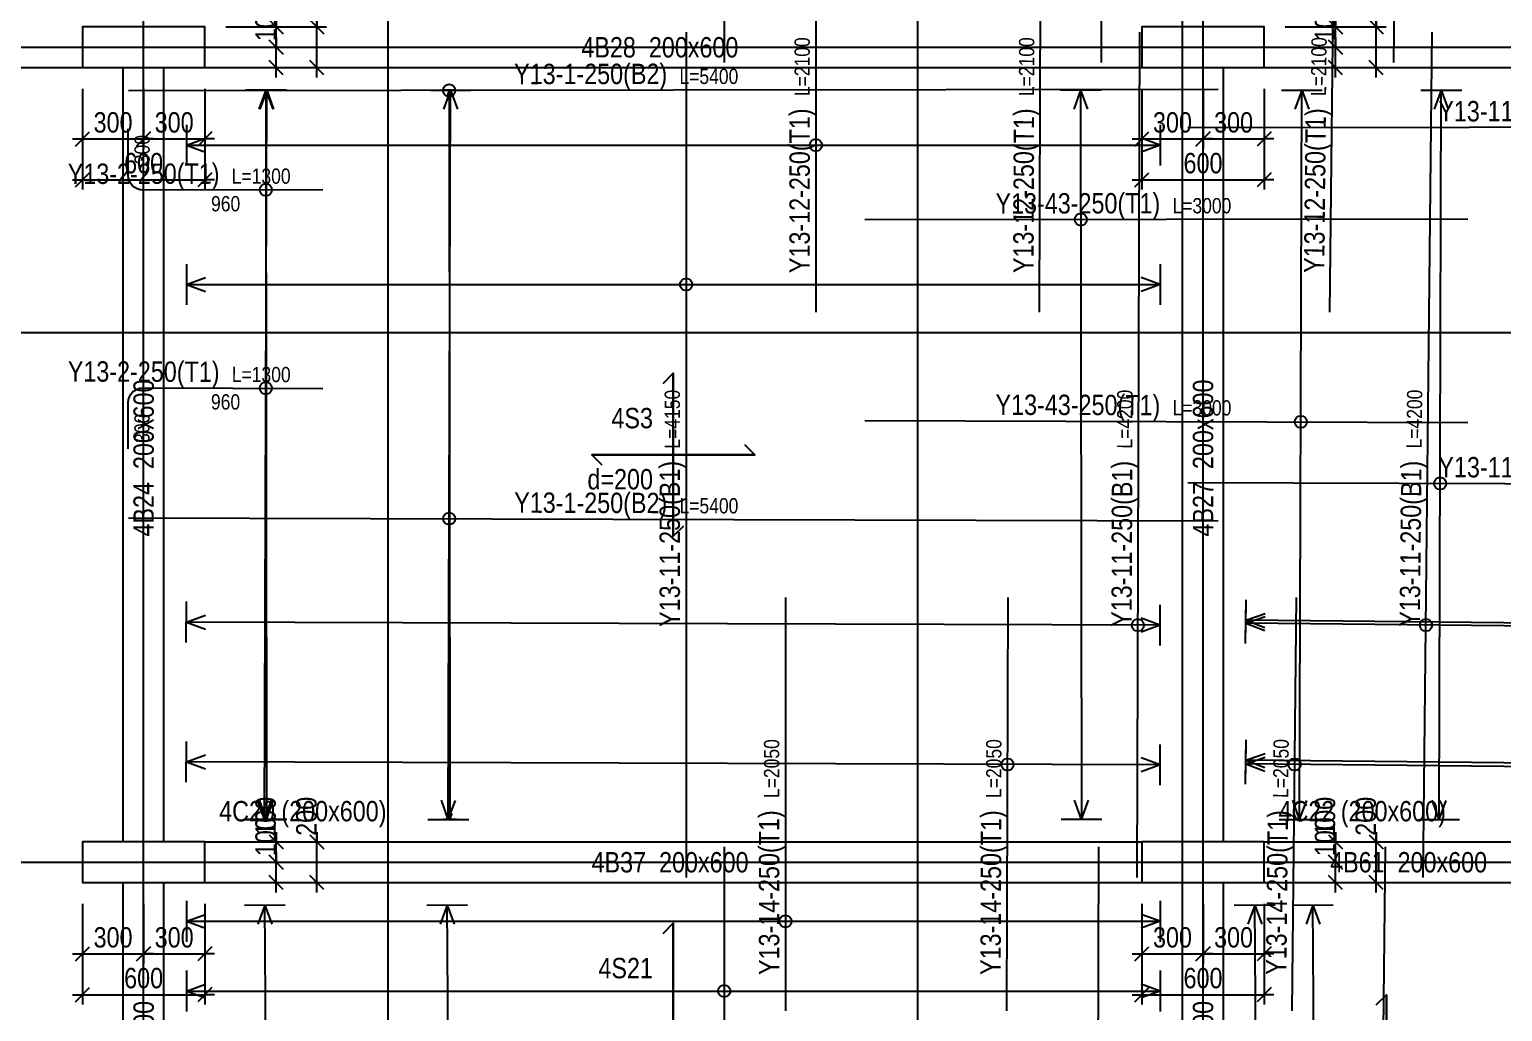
# Model space of a CAD drawing. Extents: x 0 to 206258, y -403073 to 0.
# Drawn here: x 140424 to 147654, y -33625 to -28805 of the extents above; entities that cross this region are included whole.
import ezdxf
from ezdxf.enums import TextEntityAlignment as Align
from ezdxf.lldxf.tags import DXFTag

# ---------------------------------------------------------------- set-up
doc = ezdxf.new("R2010")
doc.units = 0
doc.header["$LTSCALE"] = 1000
for name, color, linetype in [('Axis Line(Dir 1)', 8, 'CENTER2'), ('Axis Line(Dir 2)', 150, 'CENTER2'), ('Column Line', 7, 'Continuous'), ('Dimension Line', 5, 'Continuous'), ('Rebar Label', 6, 'Continuous'), ('Rebar Length Text', 8, 'Continuous'), ('Rebar Line', 7, 'Continuous'), ('Rebar Span Line', 5, 'Continuous'), ('Slab Edge Line', 5, 'Continuous'), ('Slab Label', 5, 'Continuous'), ('Top Rebar Label', 6, 'Continuous'), ('Top Rebar Length Text', 8, 'Continuous'), ('Top Rebar Line', 7, 'Continuous'), ('Top Rebar Span Line', 5, 'Continuous')]:
    doc.layers.add(name, color=color, linetype=linetype)
for name, color, linetype, true_color in [('Beam Label', 159, 'Continuous', 0x35424f), ('Beam Line', 159, 'HIDDEN2', 0x35424f), ('Column Label', 159, 'Continuous', 0x35424f), ('Ghost Axis Line', 254, 'Continuous', 0xbebebe)]:
    doc.layers.add(name, color=color, linetype=linetype, true_color=true_color)
doc.styles.add('Beam Label', font='ARIALN.TTF', dxfattribs={"height": 100})
doc.styles.add('Column Label', font='ARIALN.TTF', dxfattribs={"height": 100})
doc.styles.add('Dimension Text', font='ARIALN.TTF', dxfattribs={"height": 100})
doc.styles.add('Rebar Label', font='ARIALN.TTF', dxfattribs={"height": 100})
doc.styles.add('Rebar Length Text', font='ARIALN.TTF', dxfattribs={"height": 75})
doc.styles.add('Slab Label', font='ARIALN.TTF', dxfattribs={"height": 100})
doc.styles.add('Top Rebar Label', font='ARIALN.TTF', dxfattribs={"height": 100})
doc.styles.add('Top Rebar Length Text', font='ARIALN.TTF', dxfattribs={"height": 75})
tags = doc.linetypes.add('CENTER2', pattern=[1.125, 0.75, -0.125, 0.125, -0.125]).pattern_tags.tags
tags[10:11] = [DXFTag(74, 4), DXFTag(75, 0), DXFTag(340, '0'), DXFTag(46, 0.0), DXFTag(50, 0.0), DXFTag(44, 0.0), DXFTag(45, 0.0)]
tags[8:9] = [DXFTag(74, 4), DXFTag(75, 0), DXFTag(340, '0'), DXFTag(46, 0.0), DXFTag(50, 0.0), DXFTag(44, 0.0), DXFTag(45, 0.0)]
tags[6:7] = [DXFTag(74, 4), DXFTag(75, 0), DXFTag(340, '0'), DXFTag(46, 0.0), DXFTag(50, 0.0), DXFTag(44, 0.0), DXFTag(45, 0.0)]
tags[4:5] = [DXFTag(74, 4), DXFTag(75, 0), DXFTag(340, '0'), DXFTag(46, 0.0), DXFTag(50, 0.0), DXFTag(44, 0.0), DXFTag(45, 0.0)]
tags = doc.linetypes.add('HIDDEN2', pattern=[0.1875, 0.125, -0.0625]).pattern_tags.tags
tags[6:7] = [DXFTag(74, 4), DXFTag(75, 0), DXFTag(340, '0'), DXFTag(46, 0.0), DXFTag(50, 0.0), DXFTag(44, 0.0), DXFTag(45, 0.0)]
tags[4:5] = [DXFTag(74, 4), DXFTag(75, 0), DXFTag(340, '0'), DXFTag(46, 0.0), DXFTag(50, 0.0), DXFTag(44, 0.0), DXFTag(45, 0.0)]
doc.dimstyles.get("Standard").update_dxf_attribs({"dimtxt": 100, "dimasz": 30, "dimexe": 48.3, "dimexo": 103.5, "dimgap": 30, "dimtad": 1, "dimtoh": 1, "dimdec": 1, "dimdsep": 46, "dimtxsty": 'Dimension Text', "dimblk": 'PCDIM_TICK', "dimcen": 0.09, "dimclrd": 5, "dimclre": 5, "dimclrt": 5, "dimadec": 1, "dimazin": 0, "dimtp": 1, "dimtm": 1, "dimtfac": 1, "dimtdec": 4, "dimtofl": 0, "dimtmove": 0, "dimatfit": 3, "dimfxl": 1, "dimtolj": 1, "dimtzin": 0, "dimarcsym": 0})

# ---------------------------------------------------------------- blocks, each defined once
blk = doc.blocks.new('PCDIM_TICK')
at = {"layer": 'Dimension Line', "color": 0, "transparency": 33554687}
for p, q in [((1.15, 1.15), (-1.15, -1.15)), ((1.61, 0), (0, 0))]:
    blk.add_line(p, q, dxfattribs=at)
blk = doc.blocks.new('*U1146')
at = {"layer": 'Dimension Line', "color": 5, "true_color": 0x0000ff, "transparency": 16777216}
for p, q in [((145884.3, -29095.7), (145884.3, -29390.5)), ((146184.3, -29095.7), (146184.3, -29390.5)), ((145884.3, -29342.2), (146184.3, -29342.2))]:
    blk.add_line(p, q, dxfattribs=at)
at = {"layer": 'Dimension Line', "color": 5, "true_color": 0x0000ff, "transparency": 16777216, "xscale": 30, "yscale": 30, "rotation": 180.0000000000004}
blk.add_blockref('PCDIM_TICK', (145884.3, -29342.2), dxfattribs=at)
at = {"layer": 'Dimension Line', "color": 5, "true_color": 0x0000ff, "transparency": 16777216, "xscale": 30, "yscale": 30}
blk.add_blockref('PCDIM_TICK', (146184.3, -29342.2), dxfattribs=at)
at = {"layer": 'Dimension Line', "color": 5, "true_color": 0x0000ff, "transparency": 16777216, "insert": (146034.3, -29312.2), "char_height": 100, "width": 181.501, "attachment_point": 8, "style": 'Dimension Text'}
blk.add_mtext('300', dxfattribs=at)
blk = doc.blocks.new('*U1147')
at = {"layer": 'Dimension Line', "color": 5, "true_color": 0x0000ff, "transparency": 16777216}
for p, q in [((146184.3, -29095.7), (146184.3, -29390.5)), ((146484.3, -29095.7), (146484.3, -29390.5)), ((146184.3, -29342.2), (146484.3, -29342.2))]:
    blk.add_line(p, q, dxfattribs=at)
at = {"layer": 'Dimension Line', "color": 5, "true_color": 0x0000ff, "transparency": 16777216, "xscale": 30, "yscale": 30, "rotation": 180.0000000000004}
blk.add_blockref('PCDIM_TICK', (146184.3, -29342.2), dxfattribs=at)
at = {"layer": 'Dimension Line', "color": 5, "true_color": 0x0000ff, "transparency": 16777216, "xscale": 30, "yscale": 30}
blk.add_blockref('PCDIM_TICK', (146484.3, -29342.2), dxfattribs=at)
at = {"layer": 'Dimension Line', "color": 5, "true_color": 0x0000ff, "transparency": 16777216, "insert": (146334.3, -29312.2), "char_height": 100, "width": 181.501, "attachment_point": 8, "style": 'Dimension Text'}
blk.add_mtext('300', dxfattribs=at)
blk = doc.blocks.new('*U1148')
at = {"layer": 'Dimension Line', "color": 5, "true_color": 0x0000ff, "transparency": 16777216}
for p, q in [((145884.3, -29095.7), (145884.3, -29590.5)), ((146484.3, -29095.7), (146484.3, -29590.5)), ((145884.3, -29542.2), (146484.3, -29542.2))]:
    blk.add_line(p, q, dxfattribs=at)
at = {"layer": 'Dimension Line', "color": 5, "true_color": 0x0000ff, "transparency": 16777216, "xscale": 30, "yscale": 30, "rotation": 180.0000000000004}
blk.add_blockref('PCDIM_TICK', (145884.3, -29542.2), dxfattribs=at)
at = {"layer": 'Dimension Line', "color": 5, "true_color": 0x0000ff, "transparency": 16777216, "xscale": 30, "yscale": 30}
blk.add_blockref('PCDIM_TICK', (146484.3, -29542.2), dxfattribs=at)
at = {"layer": 'Dimension Line', "color": 5, "true_color": 0x0000ff, "transparency": 16777216, "insert": (146184.3, -29512.2), "char_height": 100, "width": 181.97, "attachment_point": 8, "style": 'Dimension Text'}
blk.add_mtext('600', dxfattribs=at)
blk = doc.blocks.new('*U1149')
at = {"layer": 'Dimension Line', "color": 5, "true_color": 0x0000ff, "transparency": 16777216}
for p, q in [((146587.8, -28892.2), (146882.6, -28892.2)), ((146834.3, -28892.2), (146834.3, -28862.2)), ((146834.3, -28992.2), (146834.3, -28892.2)), ((146587.8, -28992.2), (146882.6, -28992.2))]:
    blk.add_line(p, q, dxfattribs=at)
at = {"layer": 'Dimension Line', "color": 5, "true_color": 0x0000ff, "transparency": 16777216, "xscale": 30, "yscale": 30}
for p, rotation in [((146834.3, -28892.2), 89.99999999999447), ((146834.3, -28992.2), 269.9999999999834)]:
    blk.add_blockref('PCDIM_TICK', p, dxfattribs=dict(at, rotation=rotation))
at = {"layer": 'Dimension Line', "color": 5, "true_color": 0x0000ff, "transparency": 16777216, "insert": (146834.3, -28862.2), "char_height": 100, "width": 173.928, "attachment_point": 7, "rotation": 90, "style": 'Dimension Text'}
blk.add_mtext('100', dxfattribs=at)
blk = doc.blocks.new('*U1150')
at = {"layer": 'Dimension Line', "color": 5, "true_color": 0x0000ff, "transparency": 16777216}
for p, q in [((146834.3, -28792.2), (146834.3, -28762.2)), ((146587.8, -28792.2), (146882.6, -28792.2)), ((146834.3, -28892.2), (146834.3, -28792.2)), ((146587.8, -28892.2), (146882.6, -28892.2))]:
    blk.add_line(p, q, dxfattribs=at)
at = {"layer": 'Dimension Line', "color": 5, "true_color": 0x0000ff, "transparency": 16777216, "xscale": 30, "yscale": 30}
for p, rotation in [((146834.3, -28792.2), 89.99999999999447), ((146834.3, -28892.2), 269.9999999999834)]:
    blk.add_blockref('PCDIM_TICK', p, dxfattribs=dict(at, rotation=rotation))
at = {"layer": 'Dimension Line', "color": 5, "true_color": 0x0000ff, "transparency": 16777216, "insert": (146834.3, -28762.2), "char_height": 100, "width": 173.928, "attachment_point": 7, "rotation": 90, "style": 'Dimension Text'}
blk.add_mtext('100', dxfattribs=at)
blk = doc.blocks.new('*U1151')
at = {"layer": 'Dimension Line', "color": 5, "true_color": 0x0000ff, "transparency": 16777216}
for p, q in [((147034.3, -28792.2), (147034.3, -28762.2)), ((146587.8, -28792.2), (147082.6, -28792.2)), ((147034.3, -28992.2), (147034.3, -28792.2)), ((146587.8, -28992.2), (147082.6, -28992.2))]:
    blk.add_line(p, q, dxfattribs=at)
at = {"layer": 'Dimension Line', "color": 5, "true_color": 0x0000ff, "transparency": 16777216, "xscale": 30, "yscale": 30}
for p, rotation in [((147034.3, -28792.2), 89.99999999999447), ((147034.3, -28992.2), 269.9999999999834)]:
    blk.add_blockref('PCDIM_TICK', p, dxfattribs=dict(at, rotation=rotation))
at = {"layer": 'Dimension Line', "color": 5, "true_color": 0x0000ff, "transparency": 16777216, "insert": (147034.3, -28762.2), "char_height": 100, "width": 182.775, "attachment_point": 7, "rotation": 90, "style": 'Dimension Text'}
blk.add_mtext('200', dxfattribs=at)
blk = doc.blocks.new('*U1164')
at = {"layer": 'Dimension Line', "color": 5, "true_color": 0x0000ff, "transparency": 16777216}
for p, q in [((140684.3, -33095.7), (140684.3, -33390.5)), ((140984.3, -33095.7), (140984.3, -33390.5)), ((140684.3, -33342.2), (140984.3, -33342.2))]:
    blk.add_line(p, q, dxfattribs=at)
at = {"layer": 'Dimension Line', "color": 5, "true_color": 0x0000ff, "transparency": 16777216, "xscale": 30, "yscale": 30, "rotation": 180.0000000000004}
blk.add_blockref('PCDIM_TICK', (140684.3, -33342.2), dxfattribs=at)
at = {"layer": 'Dimension Line', "color": 5, "true_color": 0x0000ff, "transparency": 16777216, "xscale": 30, "yscale": 30}
blk.add_blockref('PCDIM_TICK', (140984.3, -33342.2), dxfattribs=at)
at = {"layer": 'Dimension Line', "color": 5, "true_color": 0x0000ff, "transparency": 16777216, "insert": (140834.3, -33312.2), "char_height": 100, "width": 181.501, "attachment_point": 8, "style": 'Dimension Text'}
blk.add_mtext('300', dxfattribs=at)
blk = doc.blocks.new('*U1165')
at = {"layer": 'Dimension Line', "color": 5, "true_color": 0x0000ff, "transparency": 16777216}
for p, q in [((140984.3, -33095.7), (140984.3, -33390.5)), ((141284.3, -33095.7), (141284.3, -33390.5)), ((140984.3, -33342.2), (141284.3, -33342.2))]:
    blk.add_line(p, q, dxfattribs=at)
at = {"layer": 'Dimension Line', "color": 5, "true_color": 0x0000ff, "transparency": 16777216, "xscale": 30, "yscale": 30, "rotation": 180.0000000000004}
blk.add_blockref('PCDIM_TICK', (140984.3, -33342.2), dxfattribs=at)
at = {"layer": 'Dimension Line', "color": 5, "true_color": 0x0000ff, "transparency": 16777216, "xscale": 30, "yscale": 30}
blk.add_blockref('PCDIM_TICK', (141284.3, -33342.2), dxfattribs=at)
at = {"layer": 'Dimension Line', "color": 5, "true_color": 0x0000ff, "transparency": 16777216, "insert": (141134.3, -33312.2), "char_height": 100, "width": 181.501, "attachment_point": 8, "style": 'Dimension Text'}
blk.add_mtext('300', dxfattribs=at)
blk = doc.blocks.new('*U1166')
at = {"layer": 'Dimension Line', "color": 5, "true_color": 0x0000ff, "transparency": 16777216}
for p, q in [((140684.3, -33095.7), (140684.3, -33590.5)), ((141284.3, -33095.7), (141284.3, -33590.5)), ((140684.3, -33542.2), (141284.3, -33542.2))]:
    blk.add_line(p, q, dxfattribs=at)
at = {"layer": 'Dimension Line', "color": 5, "true_color": 0x0000ff, "transparency": 16777216, "xscale": 30, "yscale": 30, "rotation": 180.0000000000004}
blk.add_blockref('PCDIM_TICK', (140684.3, -33542.2), dxfattribs=at)
at = {"layer": 'Dimension Line', "color": 5, "true_color": 0x0000ff, "transparency": 16777216, "xscale": 30, "yscale": 30}
blk.add_blockref('PCDIM_TICK', (141284.3, -33542.2), dxfattribs=at)
at = {"layer": 'Dimension Line', "color": 5, "true_color": 0x0000ff, "transparency": 16777216, "insert": (140984.3, -33512.2), "char_height": 100, "width": 181.97, "attachment_point": 8, "style": 'Dimension Text'}
blk.add_mtext('600', dxfattribs=at)
blk = doc.blocks.new('*U1167')
at = {"layer": 'Dimension Line', "color": 5, "true_color": 0x0000ff, "transparency": 16777216}
for p, q in [((141387.8, -32892.2), (141682.6, -32892.2)), ((141634.3, -32892.2), (141634.3, -32862.2)), ((141634.3, -32992.2), (141634.3, -32892.2)), ((141387.8, -32992.2), (141682.6, -32992.2))]:
    blk.add_line(p, q, dxfattribs=at)
at = {"layer": 'Dimension Line', "color": 5, "true_color": 0x0000ff, "transparency": 16777216, "xscale": 30, "yscale": 30}
for p, rotation in [((141634.3, -32892.2), 89.99999999999447), ((141634.3, -32992.2), 269.9999999999834)]:
    blk.add_blockref('PCDIM_TICK', p, dxfattribs=dict(at, rotation=rotation))
at = {"layer": 'Dimension Line', "color": 5, "true_color": 0x0000ff, "transparency": 16777216, "insert": (141634.3, -32862.2), "char_height": 100, "width": 173.928, "attachment_point": 7, "rotation": 90, "style": 'Dimension Text'}
blk.add_mtext('100', dxfattribs=at)
blk = doc.blocks.new('*U1168')
at = {"layer": 'Dimension Line', "color": 5, "true_color": 0x0000ff, "transparency": 16777216}
for p, q in [((141387.8, -32792.2), (141682.6, -32792.2)), ((141634.3, -32792.2), (141634.3, -32762.2)), ((141634.3, -32892.2), (141634.3, -32792.2)), ((141387.8, -32892.2), (141682.6, -32892.2))]:
    blk.add_line(p, q, dxfattribs=at)
at = {"layer": 'Dimension Line', "color": 5, "true_color": 0x0000ff, "transparency": 16777216, "xscale": 30, "yscale": 30}
for p, rotation in [((141634.3, -32792.2), 89.99999999999447), ((141634.3, -32892.2), 269.9999999999834)]:
    blk.add_blockref('PCDIM_TICK', p, dxfattribs=dict(at, rotation=rotation))
at = {"layer": 'Dimension Line', "color": 5, "true_color": 0x0000ff, "transparency": 16777216, "insert": (141634.3, -32762.2), "char_height": 100, "width": 173.928, "attachment_point": 7, "rotation": 90, "style": 'Dimension Text'}
blk.add_mtext('100', dxfattribs=at)
blk = doc.blocks.new('*U1169')
at = {"layer": 'Dimension Line', "color": 5, "true_color": 0x0000ff, "transparency": 16777216}
for p, q in [((141387.8, -32792.2), (141882.6, -32792.2)), ((141834.3, -32792.2), (141834.3, -32762.2)), ((141834.3, -32992.2), (141834.3, -32792.2)), ((141387.8, -32992.2), (141882.6, -32992.2))]:
    blk.add_line(p, q, dxfattribs=at)
at = {"layer": 'Dimension Line', "color": 5, "true_color": 0x0000ff, "transparency": 16777216, "xscale": 30, "yscale": 30}
for p, rotation in [((141834.3, -32792.2), 89.99999999999447), ((141834.3, -32992.2), 269.9999999999834)]:
    blk.add_blockref('PCDIM_TICK', p, dxfattribs=dict(at, rotation=rotation))
at = {"layer": 'Dimension Line', "color": 5, "true_color": 0x0000ff, "transparency": 16777216, "insert": (141834.3, -32762.2), "char_height": 100, "width": 182.775, "attachment_point": 7, "rotation": 90, "style": 'Dimension Text'}
blk.add_mtext('200', dxfattribs=at)
blk = doc.blocks.new('*U1170')
at = {"layer": 'Dimension Line', "color": 5, "true_color": 0x0000ff, "transparency": 16777216}
for p, q in [((145884.3, -33095.7), (145884.3, -33390.5)), ((146184.3, -33095.7), (146184.3, -33390.5)), ((145884.3, -33342.2), (146184.3, -33342.2))]:
    blk.add_line(p, q, dxfattribs=at)
at = {"layer": 'Dimension Line', "color": 5, "true_color": 0x0000ff, "transparency": 16777216, "xscale": 30, "yscale": 30, "rotation": 180.0000000000004}
blk.add_blockref('PCDIM_TICK', (145884.3, -33342.2), dxfattribs=at)
at = {"layer": 'Dimension Line', "color": 5, "true_color": 0x0000ff, "transparency": 16777216, "xscale": 30, "yscale": 30}
blk.add_blockref('PCDIM_TICK', (146184.3, -33342.2), dxfattribs=at)
at = {"layer": 'Dimension Line', "color": 5, "true_color": 0x0000ff, "transparency": 16777216, "insert": (146034.3, -33312.2), "char_height": 100, "width": 181.501, "attachment_point": 8, "style": 'Dimension Text'}
blk.add_mtext('300', dxfattribs=at)
blk = doc.blocks.new('*U1171')
at = {"layer": 'Dimension Line', "color": 5, "true_color": 0x0000ff, "transparency": 16777216}
for p, q in [((146184.3, -33095.7), (146184.3, -33390.5)), ((146484.3, -33095.7), (146484.3, -33390.5)), ((146184.3, -33342.2), (146484.3, -33342.2))]:
    blk.add_line(p, q, dxfattribs=at)
at = {"layer": 'Dimension Line', "color": 5, "true_color": 0x0000ff, "transparency": 16777216, "xscale": 30, "yscale": 30, "rotation": 180.0000000000004}
blk.add_blockref('PCDIM_TICK', (146184.3, -33342.2), dxfattribs=at)
at = {"layer": 'Dimension Line', "color": 5, "true_color": 0x0000ff, "transparency": 16777216, "xscale": 30, "yscale": 30}
blk.add_blockref('PCDIM_TICK', (146484.3, -33342.2), dxfattribs=at)
at = {"layer": 'Dimension Line', "color": 5, "true_color": 0x0000ff, "transparency": 16777216, "insert": (146334.3, -33312.2), "char_height": 100, "width": 181.501, "attachment_point": 8, "style": 'Dimension Text'}
blk.add_mtext('300', dxfattribs=at)
blk = doc.blocks.new('*U1172')
at = {"layer": 'Dimension Line', "color": 5, "true_color": 0x0000ff, "transparency": 16777216}
for p, q in [((145884.3, -33095.7), (145884.3, -33590.5)), ((146484.3, -33095.7), (146484.3, -33590.5)), ((145884.3, -33542.2), (146484.3, -33542.2))]:
    blk.add_line(p, q, dxfattribs=at)
at = {"layer": 'Dimension Line', "color": 5, "true_color": 0x0000ff, "transparency": 16777216, "xscale": 30, "yscale": 30, "rotation": 180.0000000000004}
blk.add_blockref('PCDIM_TICK', (145884.3, -33542.2), dxfattribs=at)
at = {"layer": 'Dimension Line', "color": 5, "true_color": 0x0000ff, "transparency": 16777216, "xscale": 30, "yscale": 30}
blk.add_blockref('PCDIM_TICK', (146484.3, -33542.2), dxfattribs=at)
at = {"layer": 'Dimension Line', "color": 5, "true_color": 0x0000ff, "transparency": 16777216, "insert": (146184.3, -33512.2), "char_height": 100, "width": 181.97, "attachment_point": 8, "style": 'Dimension Text'}
blk.add_mtext('600', dxfattribs=at)
blk = doc.blocks.new('*U1173')
at = {"layer": 'Dimension Line', "color": 5, "true_color": 0x0000ff, "transparency": 16777216}
for p, q in [((146587.8, -32892.2), (146882.6, -32892.2)), ((146834.3, -32892.2), (146834.3, -32862.2)), ((146834.3, -32992.2), (146834.3, -32892.2)), ((146587.8, -32992.2), (146882.6, -32992.2))]:
    blk.add_line(p, q, dxfattribs=at)
at = {"layer": 'Dimension Line', "color": 5, "true_color": 0x0000ff, "transparency": 16777216, "xscale": 30, "yscale": 30}
for p, rotation in [((146834.3, -32892.2), 89.99999999999447), ((146834.3, -32992.2), 269.9999999999834)]:
    blk.add_blockref('PCDIM_TICK', p, dxfattribs=dict(at, rotation=rotation))
at = {"layer": 'Dimension Line', "color": 5, "true_color": 0x0000ff, "transparency": 16777216, "insert": (146834.3, -32862.2), "char_height": 100, "width": 173.928, "attachment_point": 7, "rotation": 90, "style": 'Dimension Text'}
blk.add_mtext('100', dxfattribs=at)
blk = doc.blocks.new('*U1174')
at = {"layer": 'Dimension Line', "color": 5, "true_color": 0x0000ff, "transparency": 16777216}
for p, q in [((146587.8, -32792.2), (146882.6, -32792.2)), ((146834.3, -32792.2), (146834.3, -32762.2)), ((146834.3, -32892.2), (146834.3, -32792.2)), ((146587.8, -32892.2), (146882.6, -32892.2))]:
    blk.add_line(p, q, dxfattribs=at)
at = {"layer": 'Dimension Line', "color": 5, "true_color": 0x0000ff, "transparency": 16777216, "xscale": 30, "yscale": 30}
for p, rotation in [((146834.3, -32792.2), 89.99999999999447), ((146834.3, -32892.2), 269.9999999999834)]:
    blk.add_blockref('PCDIM_TICK', p, dxfattribs=dict(at, rotation=rotation))
at = {"layer": 'Dimension Line', "color": 5, "true_color": 0x0000ff, "transparency": 16777216, "insert": (146834.3, -32762.2), "char_height": 100, "width": 173.928, "attachment_point": 7, "rotation": 90, "style": 'Dimension Text'}
blk.add_mtext('100', dxfattribs=at)
blk = doc.blocks.new('*U1175')
at = {"layer": 'Dimension Line', "color": 5, "true_color": 0x0000ff, "transparency": 16777216}
for p, q in [((146587.8, -32792.2), (147082.6, -32792.2)), ((147034.3, -32792.2), (147034.3, -32762.2)), ((147034.3, -32992.2), (147034.3, -32792.2)), ((146587.8, -32992.2), (147082.6, -32992.2))]:
    blk.add_line(p, q, dxfattribs=at)
at = {"layer": 'Dimension Line', "color": 5, "true_color": 0x0000ff, "transparency": 16777216, "xscale": 30, "yscale": 30}
for p, rotation in [((147034.3, -32792.2), 89.99999999999447), ((147034.3, -32992.2), 269.9999999999834)]:
    blk.add_blockref('PCDIM_TICK', p, dxfattribs=dict(at, rotation=rotation))
at = {"layer": 'Dimension Line', "color": 5, "true_color": 0x0000ff, "transparency": 16777216, "insert": (147034.3, -32762.2), "char_height": 100, "width": 182.775, "attachment_point": 7, "rotation": 90, "style": 'Dimension Text'}
blk.add_mtext('200', dxfattribs=at)
blk = doc.blocks.new('*U1206')
at = {"layer": 'Dimension Line', "color": 5, "true_color": 0x0000ff, "transparency": 16777216}
for p, q in [((140684.3, -29095.7), (140684.3, -29390.5)), ((140984.3, -29095.7), (140984.3, -29390.5)), ((140684.3, -29342.2), (140984.3, -29342.2))]:
    blk.add_line(p, q, dxfattribs=at)
at = {"layer": 'Dimension Line', "color": 5, "true_color": 0x0000ff, "transparency": 16777216, "xscale": 30, "yscale": 30, "rotation": 180.0000000000004}
blk.add_blockref('PCDIM_TICK', (140684.3, -29342.2), dxfattribs=at)
at = {"layer": 'Dimension Line', "color": 5, "true_color": 0x0000ff, "transparency": 16777216, "xscale": 30, "yscale": 30}
blk.add_blockref('PCDIM_TICK', (140984.3, -29342.2), dxfattribs=at)
at = {"layer": 'Dimension Line', "color": 5, "true_color": 0x0000ff, "transparency": 16777216, "insert": (140834.3, -29312.2), "char_height": 100, "width": 181.501, "attachment_point": 8, "style": 'Dimension Text'}
blk.add_mtext('300', dxfattribs=at)
blk = doc.blocks.new('*U1207')
at = {"layer": 'Dimension Line', "color": 5, "true_color": 0x0000ff, "transparency": 16777216}
for p, q in [((140984.3, -29095.7), (140984.3, -29390.5)), ((141284.3, -29095.7), (141284.3, -29390.5)), ((140984.3, -29342.2), (141284.3, -29342.2))]:
    blk.add_line(p, q, dxfattribs=at)
at = {"layer": 'Dimension Line', "color": 5, "true_color": 0x0000ff, "transparency": 16777216, "xscale": 30, "yscale": 30, "rotation": 180.0000000000004}
blk.add_blockref('PCDIM_TICK', (140984.3, -29342.2), dxfattribs=at)
at = {"layer": 'Dimension Line', "color": 5, "true_color": 0x0000ff, "transparency": 16777216, "xscale": 30, "yscale": 30}
blk.add_blockref('PCDIM_TICK', (141284.3, -29342.2), dxfattribs=at)
at = {"layer": 'Dimension Line', "color": 5, "true_color": 0x0000ff, "transparency": 16777216, "insert": (141134.3, -29312.2), "char_height": 100, "width": 181.501, "attachment_point": 8, "style": 'Dimension Text'}
blk.add_mtext('300', dxfattribs=at)
blk = doc.blocks.new('*U1208')
at = {"layer": 'Dimension Line', "color": 5, "true_color": 0x0000ff, "transparency": 16777216}
for p, q in [((140684.3, -29095.7), (140684.3, -29590.5)), ((141284.3, -29095.7), (141284.3, -29590.5)), ((140684.3, -29542.2), (141284.3, -29542.2))]:
    blk.add_line(p, q, dxfattribs=at)
at = {"layer": 'Dimension Line', "color": 5, "true_color": 0x0000ff, "transparency": 16777216, "xscale": 30, "yscale": 30, "rotation": 180.0000000000004}
blk.add_blockref('PCDIM_TICK', (140684.3, -29542.2), dxfattribs=at)
at = {"layer": 'Dimension Line', "color": 5, "true_color": 0x0000ff, "transparency": 16777216, "xscale": 30, "yscale": 30}
blk.add_blockref('PCDIM_TICK', (141284.3, -29542.2), dxfattribs=at)
at = {"layer": 'Dimension Line', "color": 5, "true_color": 0x0000ff, "transparency": 16777216, "insert": (140984.3, -29512.2), "char_height": 100, "width": 181.97, "attachment_point": 8, "style": 'Dimension Text'}
blk.add_mtext('600', dxfattribs=at)
blk = doc.blocks.new('*U1209')
at = {"layer": 'Dimension Line', "color": 5, "true_color": 0x0000ff, "transparency": 16777216}
for p, q in [((141387.8, -28892.2), (141682.6, -28892.2)), ((141634.3, -28892.2), (141634.3, -28862.2)), ((141634.3, -28992.2), (141634.3, -28892.2)), ((141387.8, -28992.2), (141682.6, -28992.2))]:
    blk.add_line(p, q, dxfattribs=at)
at = {"layer": 'Dimension Line', "color": 5, "true_color": 0x0000ff, "transparency": 16777216, "xscale": 30, "yscale": 30}
for p, rotation in [((141634.3, -28892.2), 89.99999999999447), ((141634.3, -28992.2), 269.9999999999834)]:
    blk.add_blockref('PCDIM_TICK', p, dxfattribs=dict(at, rotation=rotation))
at = {"layer": 'Dimension Line', "color": 5, "true_color": 0x0000ff, "transparency": 16777216, "insert": (141634.3, -28862.2), "char_height": 100, "width": 173.928, "attachment_point": 7, "rotation": 90, "style": 'Dimension Text'}
blk.add_mtext('100', dxfattribs=at)
blk = doc.blocks.new('*U1210')
at = {"layer": 'Dimension Line', "color": 5, "true_color": 0x0000ff, "transparency": 16777216}
for p, q in [((141634.3, -28792.2), (141634.3, -28762.2)), ((141387.8, -28792.2), (141682.6, -28792.2)), ((141634.3, -28892.2), (141634.3, -28792.2)), ((141387.8, -28892.2), (141682.6, -28892.2))]:
    blk.add_line(p, q, dxfattribs=at)
at = {"layer": 'Dimension Line', "color": 5, "true_color": 0x0000ff, "transparency": 16777216, "xscale": 30, "yscale": 30}
for p, rotation in [((141634.3, -28792.2), 89.99999999999447), ((141634.3, -28892.2), 269.9999999999834)]:
    blk.add_blockref('PCDIM_TICK', p, dxfattribs=dict(at, rotation=rotation))
at = {"layer": 'Dimension Line', "color": 5, "true_color": 0x0000ff, "transparency": 16777216, "insert": (141634.3, -28762.2), "char_height": 100, "width": 173.928, "attachment_point": 7, "rotation": 90, "style": 'Dimension Text'}
blk.add_mtext('100', dxfattribs=at)
blk = doc.blocks.new('*U1211')
at = {"layer": 'Dimension Line', "color": 5, "true_color": 0x0000ff, "transparency": 16777216}
for p, q in [((141834.3, -28792.2), (141834.3, -28762.2)), ((141387.8, -28792.2), (141882.6, -28792.2)), ((141834.3, -28992.2), (141834.3, -28792.2)), ((141387.8, -28992.2), (141882.6, -28992.2))]:
    blk.add_line(p, q, dxfattribs=at)
at = {"layer": 'Dimension Line', "color": 5, "true_color": 0x0000ff, "transparency": 16777216, "xscale": 30, "yscale": 30}
for p, rotation in [((141834.3, -28792.2), 89.99999999999447), ((141834.3, -28992.2), 269.9999999999834)]:
    blk.add_blockref('PCDIM_TICK', p, dxfattribs=dict(at, rotation=rotation))
at = {"layer": 'Dimension Line', "color": 5, "true_color": 0x0000ff, "transparency": 16777216, "insert": (141834.3, -28762.2), "char_height": 100, "width": 182.775, "attachment_point": 7, "rotation": 90, "style": 'Dimension Text'}
blk.add_mtext('200', dxfattribs=at)

msp = doc.modelspace()

# ---------------------------------------------------------------- linework, layer by layer
at = {"layer": 'Axis Line(Dir 1)', "transparency": 33554687}
for points in [[(138984.29, -28892.207), (156784.29, -28892.207)], [(138984.29, -30292.207), (156784.29, -30292.207)], [(138984.29, -32892.207), (156784.29, -32892.207)]]:
    msp.add_lwpolyline(points, dxfattribs=at)
at = {"layer": 'Axis Line(Dir 2)', "transparency": 33554687}
for points in [[(140984.29, -38092.207), (140984.29, -14292.207)], [(142184.29, -38092.207), (142184.29, -14292.207)], [(144784.29, -38092.207), (144784.29, -14292.207)], [(146184.29, -38092.207), (146184.29, -14292.207)]]:
    msp.add_lwpolyline(points, dxfattribs=at)
at = {"layer": 'Beam Line', "linetype": 'Continuous', "transparency": 33554687}
for points in [[(140884.29, -32792.207), (140884.29, -28992.207)], [(140884.29, -34892.207), (140884.29, -32992.207)]]:
    msp.add_lwpolyline(points, dxfattribs=at)
at = {"layer": 'Beam Line', "transparency": 33554687}
for points in [[(141084.29, -32792.207), (141084.29, -28992.207)], [(141284.29, -28992.207), (145884.29, -28992.207)], [(146084.29, -32792.207), (146084.29, -28992.207)], [(146284.29, -32792.207), (146284.29, -28992.207)], [(146484.29, -28992.207), (150084.29, -28992.207)], [(141284.29, -32792.207), (145884.29, -32792.207)], [(146484.29, -32792.207), (147984.29, -32792.207)], [(141084.29, -34892.207), (141084.29, -32992.207)], [(141284.29, -32992.207), (145884.29, -32992.207)], [(146084.29, -34892.207), (146084.29, -32992.207)], [(146284.29, -34892.207), (146284.29, -32992.207)], [(146484.29, -32992.207), (147884.29, -32992.207)]]:
    msp.add_lwpolyline(points, dxfattribs=at)
at = {"layer": 'Column Line', "transparency": 33554687}
for points in [[(141284.29, -28992.207), (141284.29, -28792.207), (140684.29, -28792.207), (140684.29, -28992.207)], [(146484.29, -28992.207), (146484.29, -28792.207), (145884.29, -28792.207), (145884.29, -28992.207)], [(141284.29, -32992.207), (141284.29, -32792.207), (140684.29, -32792.207), (140684.29, -32992.207)], [(146484.29, -32992.207), (146484.29, -32792.207), (145884.29, -32792.207), (145884.29, -32992.207)]]:
    msp.add_lwpolyline(points, close=True, dxfattribs=at)
at = {"layer": 'Ghost Axis Line', "transparency": 33554687}
for points in [[(146084.29, -38092.207), (146084.29, -14292.207)], [(138984.29, -28992.207), (156784.29, -28992.207)]]:
    msp.add_lwpolyline(points, dxfattribs=at)
at = {"layer": 'Rebar Label', "transparency": 33554687}
for centre in [(142484.29, -29103.662), (144284.29, -29372.207), (141584.29, -29592.101), (145584.29, -29737.929), (143646.79, -30056.207), (141584.29, -30565.759), (146664.29, -30730.701), (147348.29, -31032.714), (142484.29, -31205.909), (145864.448, -31728.207), (147278.647, -31728.207), (145224.732, -32412.207), (146633.924, -32412.207), (144134.29, -33182.207), (143834.29, -33524.207)]:
    msp.add_circle(centre, 30, dxfattribs=at)
at = {"layer": 'Rebar Line', "transparency": 33554687}
for points in [[(143834.29, -26617.207), (143834.29, -28967.207)], [(145685.879, -28967.206), (145693.481, -26617.208)], [(147120.153, -28967.197), (147144.85, -26617.216)], [(143646.79, -28817.207), (143646.79, -32967.207)], [(145860.439, -32967.206), (145873.865, -28817.208)], [(147265.626, -32967.197), (147309.24, -28817.216)], [(146259.29, -29099.725), (140909.291, -29105.305)], [(150259.29, -29283.053), (146109.291, -29287.381)], [(146109.291, -31029.07), (150259.29, -31041.276)], [(140909.291, -31201.277), (146259.29, -31217.012)], [(143834.29, -32817.207), (143834.29, -35067.207)], [(145666.145, -35067.206), (145673.424, -32817.208)], [(147056.046, -35067.197), (147079.692, -32817.216)]]:
    msp.add_lwpolyline(points, dxfattribs=at)
at = {"layer": 'Rebar Span Line', "transparency": 33554687}
for p, q in [((142390.478, -29101.912), (142590.477, -29102.5)), ((142515.744, -29102.174), (142452.834, -29102.239)), ((142490.478, -29102.206), (142456, -29196.074)), ((142484.289, -29102.207), (142473.561, -29131.776)), ((142479.948, -32682.207), (142490.478, -29102.206)), ((142484.289, -29102.207), (142488.023, -32682.207)), ((142484.289, -29102.207), (142495.078, -29131.754)), ((142490.478, -29102.206), (142524.403, -29196.276)), ((147253.969, -29101.912), (147453.968, -29102.5)), ((147353.968, -29102.206), (147319.49, -29196.074)), ((147343.439, -32682.207), (147353.968, -29102.206)), ((147353.968, -29102.206), (147387.894, -29196.276)), ((141194.29, -29956.207), (141194.29, -30156.207)), ((145974.29, -29956.207), (145974.29, -30156.207)), ((141194.29, -30056.207), (141288.26, -30022.005)), ((141194.29, -30056.207), (145974.29, -30056.207)), ((141194.29, -30056.207), (141288.26, -30090.409)), ((145974.29, -30056.207), (145880.321, -30022.005)), ((145974.29, -30056.207), (145880.321, -30090.409)), ((141193.966, -31813.098), (141194.613, -31613.099)), ((145973.967, -31828.561), (145974.615, -31628.562)), ((146393.233, -31818.907), (146395.335, -31618.918)), ((146393.239, -31804.498), (146395.33, -31604.509)), ((141194.29, -31713.098), (141288.369, -31679.2)), ((145974.291, -31728.562), (141194.29, -31713.098)), ((141194.29, -31713.098), (141288.148, -31747.604)), ((145974.291, -31728.562), (145880.212, -31762.46)), ((145974.291, -31728.562), (145880.433, -31694.056)), ((146394.284, -31704.503), (146488.606, -31671.285)), ((146394.284, -31718.912), (146488.608, -31685.7)), ((149974.296, -31741.928), (146394.284, -31704.503)), ((146394.284, -31704.503), (146487.891, -31739.686)), ((149974.296, -31756.536), (146394.284, -31718.912)), ((146394.284, -31718.912), (146487.889, -31754.1)), ((142479.948, -32682.207), (142446.023, -32588.138)), ((142479.948, -32682.207), (142514.427, -32588.339)), ((147343.439, -32682.207), (147309.513, -32588.138)), ((147343.439, -32682.207), (147377.917, -32588.339)), ((142488.023, -32682.207), (142477.234, -32652.659)), ((142488.023, -32682.207), (142498.75, -32652.637)), ((142379.949, -32681.913), (142579.948, -32682.501)), ((142519.478, -32682.174), (142456.568, -32682.239)), ((147243.439, -32681.913), (147443.439, -32682.501)), ((142373.628, -33103.003), (142573.622, -33101.403)), ((142473.625, -33102.203), (142440.175, -33196.443)), ((142487.059, -34782.21), (142473.625, -33102.203)), ((142473.625, -33102.203), (142508.577, -33195.896)), ((146623.399, -33103.003), (146823.393, -33101.403)), ((146723.396, -33102.203), (146689.946, -33196.443)), ((146736.83, -34782.21), (146723.396, -33102.203)), ((146723.396, -33102.203), (146758.348, -33195.896)), ((141194.29, -33424.207), (141194.29, -33624.207)), ((145974.29, -33424.207), (145974.29, -33624.207)), ((141194.29, -33524.207), (141288.26, -33490.005)), ((141194.29, -33524.207), (145974.29, -33524.207)), ((141194.29, -33524.207), (141288.26, -33558.409)), ((145974.29, -33524.207), (145880.321, -33490.005)), ((145974.29, -33524.207), (145880.321, -33558.409))]:
    msp.add_line(p, q, dxfattribs=at)
at = {"layer": 'Slab Edge Line', "transparency": 33554687}
for points in [[(143534.793, -30541.704), (143584.29, -30492.207)], [(143584.29, -31292.207), (143584.29, -30492.207)], [(143934.793, -30842.709), (143984.29, -30892.207)], [(143184.29, -30892.207), (143984.29, -30892.207)], [(143233.788, -30941.704), (143184.29, -30892.207)], [(143633.788, -31242.709), (143584.29, -31292.207)], [(143534.793, -33241.202), (143584.29, -33191.704)], [(143584.29, -33991.704), (143584.29, -33191.704)], [(147034.793, -33591.704), (147084.29, -33542.207)], [(147084.29, -34342.207), (147084.29, -33542.207)]]:
    msp.add_lwpolyline(points, close=True, dxfattribs=at)
at = {"layer": 'Top Rebar Line', "transparency": 33554687}
for points in [[(144284.29, -28132.207), (144284.29, -30192.207)], [(145381.914, -30192.205), (145388.579, -28132.207)], [(146807.263, -30192.192), (146828.912, -28132.21)], [(147484.29, -29735.947), (144524.29, -29739.035)], [(144524.292, -30724.407), (147484.29, -30733.113)], [(144134.29, -31592.207), (144134.29, -33622.207)], [(145220.817, -33622.205), (145227.384, -31592.207)], [(146621.207, -33622.192), (146642.541, -31592.21)]]:
    msp.add_lwpolyline(points, dxfattribs=at)
for points in [[(141864.29, -29591.809), (140980.762, -29592.73, -0.41421358), (140909.216, -29521.334), (140908.978, -29292.805)], [(140908.409, -30863.773), (140909.081, -30635.245, -0.41421356), (140980.762, -30563.984), (141864.29, -30566.583)]]:
    msp.add_lwpolyline(points, format="xyb", dxfattribs=at)
at = {"layer": 'Top Rebar Span Line', "transparency": 33554687}
for p, q in [((141683.779, -29102.102), (141483.78, -29102.311)), ((141488.595, -29101.912), (141688.595, -29102.5)), ((141583.779, -29102.207), (141549.675, -29196.211)), ((141588.595, -29102.206), (141554.117, -29196.074)), ((141578.066, -32682.207), (141588.595, -29102.206)), ((141583.779, -29102.207), (141587.513, -32682.207)), ((141583.779, -29102.207), (141618.079, -29196.14)), ((141588.595, -29102.206), (141622.52, -29196.276)), ((145683.627, -29102.102), (145483.627, -29102.311)), ((145583.627, -29102.207), (145549.523, -29196.211)), ((145583.627, -29102.207), (145587.361, -32682.207)), ((145583.627, -29102.207), (145617.927, -29196.14)), ((146569.081, -29101.912), (146769.08, -29102.5)), ((146669.08, -29102.206), (146634.602, -29196.074)), ((146658.551, -32682.207), (146669.08, -29102.206)), ((146669.08, -29102.206), (146703.006, -29196.276)), ((141194.29, -29272.207), (141194.29, -29472.207)), ((145974.29, -29272.207), (145974.29, -29472.207)), ((141194.29, -29372.207), (141288.26, -29338.005)), ((145974.29, -29372.207), (145880.321, -29338.005)), ((141194.29, -29372.207), (145974.29, -29372.207)), ((141194.29, -29372.207), (141288.26, -29406.409)), ((145974.29, -29372.207), (145880.321, -29406.409)), ((141193.966, -32499.167), (141194.613, -32299.168)), ((145973.967, -32514.631), (145974.615, -32314.632)), ((146393.233, -32509.683), (146395.335, -32309.694)), ((146393.239, -32491.709), (146395.33, -32291.72)), ((141194.29, -32399.168), (141288.369, -32365.27)), ((145974.291, -32414.631), (145880.433, -32380.126)), ((146394.284, -32391.714), (146488.606, -32358.497)), ((146394.284, -32409.688), (146488.608, -32376.476)), ((149974.296, -32429.139), (146394.284, -32391.714)), ((146394.284, -32391.714), (146487.891, -32426.897)), ((145974.291, -32414.631), (141194.29, -32399.168)), ((141194.29, -32399.168), (141288.148, -32433.674)), ((145974.291, -32414.631), (145880.212, -32448.529)), ((149974.296, -32447.312), (146394.284, -32409.688)), ((146394.284, -32409.688), (146487.889, -32444.876)), ((141578.066, -32682.207), (141544.14, -32588.138)), ((141587.513, -32682.207), (141553.213, -32588.273)), ((141578.066, -32682.207), (141612.544, -32588.339)), ((141587.513, -32682.207), (141621.617, -32588.202)), ((145587.361, -32682.207), (145553.061, -32588.273)), ((145587.361, -32682.207), (145621.465, -32588.202)), ((146658.551, -32682.207), (146624.625, -32588.138)), ((146658.551, -32682.207), (146693.029, -32588.339)), ((141478.066, -32681.913), (141678.065, -32682.501)), ((141687.513, -32682.102), (141487.514, -32682.311)), ((145687.361, -32682.102), (145487.361, -32682.311)), ((146558.551, -32681.913), (146758.55, -32682.501)), ((141194.29, -33082.207), (141194.29, -33282.207)), ((141478.668, -33103.003), (141678.662, -33101.403)), ((141578.665, -33102.203), (141545.216, -33196.443)), ((141592.1, -34782.21), (141578.665, -33102.203)), ((141578.665, -33102.203), (141613.618, -33195.896)), ((145974.29, -33082.207), (145974.29, -33282.207)), ((146337.78, -33103.003), (146537.773, -33101.403)), ((146437.776, -33102.203), (146404.327, -33196.443)), ((146451.211, -34782.21), (146437.776, -33102.203)), ((146437.776, -33102.203), (146472.729, -33195.896)), ((141194.29, -33182.207), (141288.26, -33148.005)), ((141194.29, -33182.207), (145974.29, -33182.207)), ((141194.29, -33182.207), (141288.26, -33216.409)), ((145974.29, -33182.207), (145880.321, -33148.005)), ((145974.29, -33182.207), (145880.321, -33216.409))]:
    msp.add_line(p, q, dxfattribs=at)

# ---------------------------------------------------------------- texts
at = {"layer": 'Beam Label', "transparency": 33554687, "style": 'Beam Label'}
for s, p in [('4B28  200x600 ', (143534.29, -28892.207)), ('4B37  200x600 ', (143584.29, -32892.207)), ('4B61  200x600 ', (147209.29, -32892.207))]:
    msp.add_text(s, height=100, dxfattribs=at).set_placement(p, align=Align.MIDDLE_CENTER)
for s, p in [('4B24  200x600 ', (140984.29, -30892.207)), ('4B27  200x600 ', (146184.29, -30892.207)), ('4B23  200x600 ', (140984.29, -33942.207)), ('4B64  200x600 ', (146184.29, -33942.207))]:
    msp.add_text(s, height=100, rotation=90, dxfattribs=at).set_placement(p, align=Align.MIDDLE_CENTER)
at = {"layer": 'Column Label', "transparency": 33554687, "style": 'Column Label'}
for s, p in [('4C20 (200x600)', (141355.001, -32721.496)), ('4C22 (200x600)', (146555.001, -32721.496))]:
    msp.add_text(s, height=100, dxfattribs=at).set_placement(p, align=Align.BOTTOM_LEFT)
at = {"layer": 'Rebar Label', "transparency": 33554687, "style": 'Rebar Label'}
for s, rotation, p in [(' Y13-1-250(B2)', 0.0597605, (143554.259, -29072.546)), (' Y13-11-250(B1)', 0.0597605, (148154.259, -29255.248)), (' Y13-11-250(B1)', 90, (143616.79, -30922.207)), (' Y13-11-250(B1)', 89.8146428, (145837.055, -30922.109)), (' Y13-11-250(B1)', 89.3978771, (147257.119, -30921.89)), (' Y13-11-250(B1)', 359.8314835, (148154.379, -31005.085)), (' Y13-1-250(B2)', 359.8314835, (143554.379, -31179.056))]:
    msp.add_text(s, height=100, rotation=rotation, dxfattribs=at).set_placement(p, align=Align.RIGHT)
at = {"layer": 'Rebar Length Text', "transparency": 33554687, "style": 'Rebar Length Text'}
for s, rotation, p in [('L=5400', 0.0597605, (143614.259, -29072.483)), ('L=4150', 90, (143616.79, -30862.207)), ('L=4200', 89.8146428, (145837.249, -30862.11)), ('L=4200', 89.3978771, (147257.75, -30861.893)), ('L=5400', 359.8314835, (143614.379, -31179.233))]:
    msp.add_text(s, height=75, rotation=rotation, dxfattribs=at).set_placement(p)
at = {"layer": 'Slab Label', "transparency": 33554687, "style": 'Slab Label'}
for s, p in [('4S3', (143484.29, -30792.207)), ('d=200', (143484.29, -31092.207)), ('4S21', (143484.29, -33491.704))]:
    msp.add_text(s, height=100, dxfattribs=at).set_placement(p, align=Align.BOTTOM_RIGHT)
at = {"layer": 'Top Rebar Label', "transparency": 33554687, "style": 'Top Rebar Label'}
for s, rotation, p in [(' Y13-12-250(T1)', 90, (144254.29, -29192.207)), (' Y13-12-250(T1)', 89.8146428, (145355.15, -29192.109)), (' Y13-12-250(T1)', 89.3978771, (146787.774, -29191.884)), (' Y13-2-250(T1)', 0.0597605, (141356.759, -29562.338)), (' Y13-43-250(T1)', 0.0597605, (145974.259, -29707.522)), (' Y13-2-250(T1)', 359.8314835, (141356.879, -30535.09)), (' Y13-43-250(T1)', 359.8314835, (145974.379, -30698.672)), (' Y13-14-250(T1)', 90, (144104.29, -32637.207)), (' Y13-14-250(T1)', 89.8146428, (145194.004, -32637.109)), (' Y13-14-250(T1)', 89.3978771, (146601.561, -32636.884))]:
    msp.add_text(s, height=100, rotation=rotation, dxfattribs=at).set_placement(p, align=Align.RIGHT)
at = {"layer": 'Top Rebar Length Text', "transparency": 33554687, "style": 'Top Rebar Length Text'}
for s, rotation, p in [('L=2100', 90, (144254.29, -29132.207)), ('L=2100', 89.8146428, (145355.344, -29132.109)), ('L=2100', 89.3978771, (146788.404, -29131.887)), ('L=1300', 0.0597605, (141416.759, -29562.276)), ('L=3000', 0.0597605, (146034.259, -29707.46)), ('L=1300', 359.8314835, (141416.879, -30535.267)), ('L=3000', 359.8314835, (146034.379, -30698.848)), ('L=2050', 90, (144104.29, -32577.207)), ('L=2050', 89.8146428, (145194.198, -32577.109)), ('L=2050', 89.3978771, (146602.191, -32576.887))]:
    msp.add_text(s, height=75, rotation=rotation, dxfattribs=at).set_placement(p)
msp.add_text('300', height=75, rotation=90.0597569, dxfattribs=at).set_placement((140939.009, -29322.774), align=Align.TOP_RIGHT)
for rotation, p in [(0.0597605, (141386.9, -29697.307)), (359.8314835, (141386.482, -30670.178))]:
    msp.add_text('960', height=75, rotation=rotation, dxfattribs=at).set_placement(p, align=Align.CENTER)
msp.add_text('300', height=75, rotation=89.8314835, dxfattribs=at).set_placement((140938.497, -30833.861), align=Align.TOP_LEFT)

# ---------------------------------------------------------------- dimensions: what is measured, and where the dimension line sits
at = {"layer": 'Dimension Line', "transparency": 33554687}
for p1, p2, distance, picture, middle in [((141284.29, -28892.207), (141284.29, -28792.207), -350, '*U1210', (141634.29, -28842.207)), ((141284.29, -28992.207), (141284.29, -28792.207), -550, '*U1211', (141834.29, -28892.207)), ((146484.29, -28892.207), (146484.29, -28792.207), -350, '*U1150', (146834.29, -28842.207)), ((146484.29, -28992.207), (146484.29, -28792.207), -550, '*U1151', (147034.29, -28892.207)), ((141284.29, -28992.207), (141284.29, -28892.207), -350, '*U1209', (141634.29, -28942.207)), ((146484.29, -28992.207), (146484.29, -28892.207), -350, '*U1149', (146834.29, -28942.207)), ((140684.29, -28992.207), (140984.29, -28992.207), -350, '*U1206', (140834.29, -29342.207)), ((140684.29, -28992.207), (141284.29, -28992.207), -550, '*U1208', (140984.29, -29542.207)), ((140984.29, -28992.207), (141284.29, -28992.207), -350, '*U1207', (141134.29, -29342.207)), ((145884.29, -28992.207), (146184.29, -28992.207), -350, '*U1146', (146034.29, -29342.207)), ((145884.29, -28992.207), (146484.29, -28992.207), -550, '*U1148', (146184.29, -29542.207)), ((146184.29, -28992.207), (146484.29, -28992.207), -350, '*U1147', (146334.29, -29342.207)), ((141284.29, -32892.207), (141284.29, -32792.207), -350, '*U1168', (141634.29, -32842.207)), ((141284.29, -32992.207), (141284.29, -32792.207), -550, '*U1169', (141834.29, -32892.207)), ((146484.29, -32892.207), (146484.29, -32792.207), -350, '*U1174', (146834.29, -32842.207)), ((146484.29, -32992.207), (146484.29, -32792.207), -550, '*U1175', (147034.29, -32892.207)), ((141284.29, -32992.207), (141284.29, -32892.207), -350, '*U1167', (141634.29, -32942.207)), ((146484.29, -32992.207), (146484.29, -32892.207), -350, '*U1173', (146834.29, -32942.207)), ((140684.29, -32992.207), (140984.29, -32992.207), -350, '*U1164', (140834.29, -33342.207)), ((140684.29, -32992.207), (141284.29, -32992.207), -550, '*U1166', (140984.29, -33542.207)), ((140984.29, -32992.207), (141284.29, -32992.207), -350, '*U1165', (141134.29, -33342.207)), ((145884.29, -32992.207), (146184.29, -32992.207), -350, '*U1170', (146034.29, -33342.207)), ((145884.29, -32992.207), (146484.29, -32992.207), -550, '*U1172', (146184.29, -33542.207)), ((146184.29, -32992.207), (146484.29, -32992.207), -350, '*U1171', (146334.29, -33342.207))]:
    dim = msp.add_aligned_dim(p1=p1, p2=p2, distance=distance, dimstyle='Standard', override={"dimscale": 1, "dimtxt": 100, "dimasz": 30, "dimexe": 48.3, "dimexo": 103.5, "dimgap": 30, "dimtad": 1, "dimtih": 0, "dimdec": 1, "dimlfac": 1, "dimzin": 8, "dimlunit": 2, "dimpost": '', "dimtxsty": 'Dimension Text', "dimblk": 'PCDIM_TICK', "dimse1": 0, "dimse2": 0, "dimsd2": 0, "dimclrd": 5, "dimclre": 5, "dimclrt": 5, "dimaunit": 0, "dimadec": 1, "dimazin": 0, "dimtol": 0, "dimtp": 1, "dimtm": 1, "dimtmove": 0}, dxfattribs=at)
    dim.commit()
    dim.dimension.update_dxf_attribs({"geometry": picture, "text_midpoint": middle})

doc.saveas('drawing.dxf')
